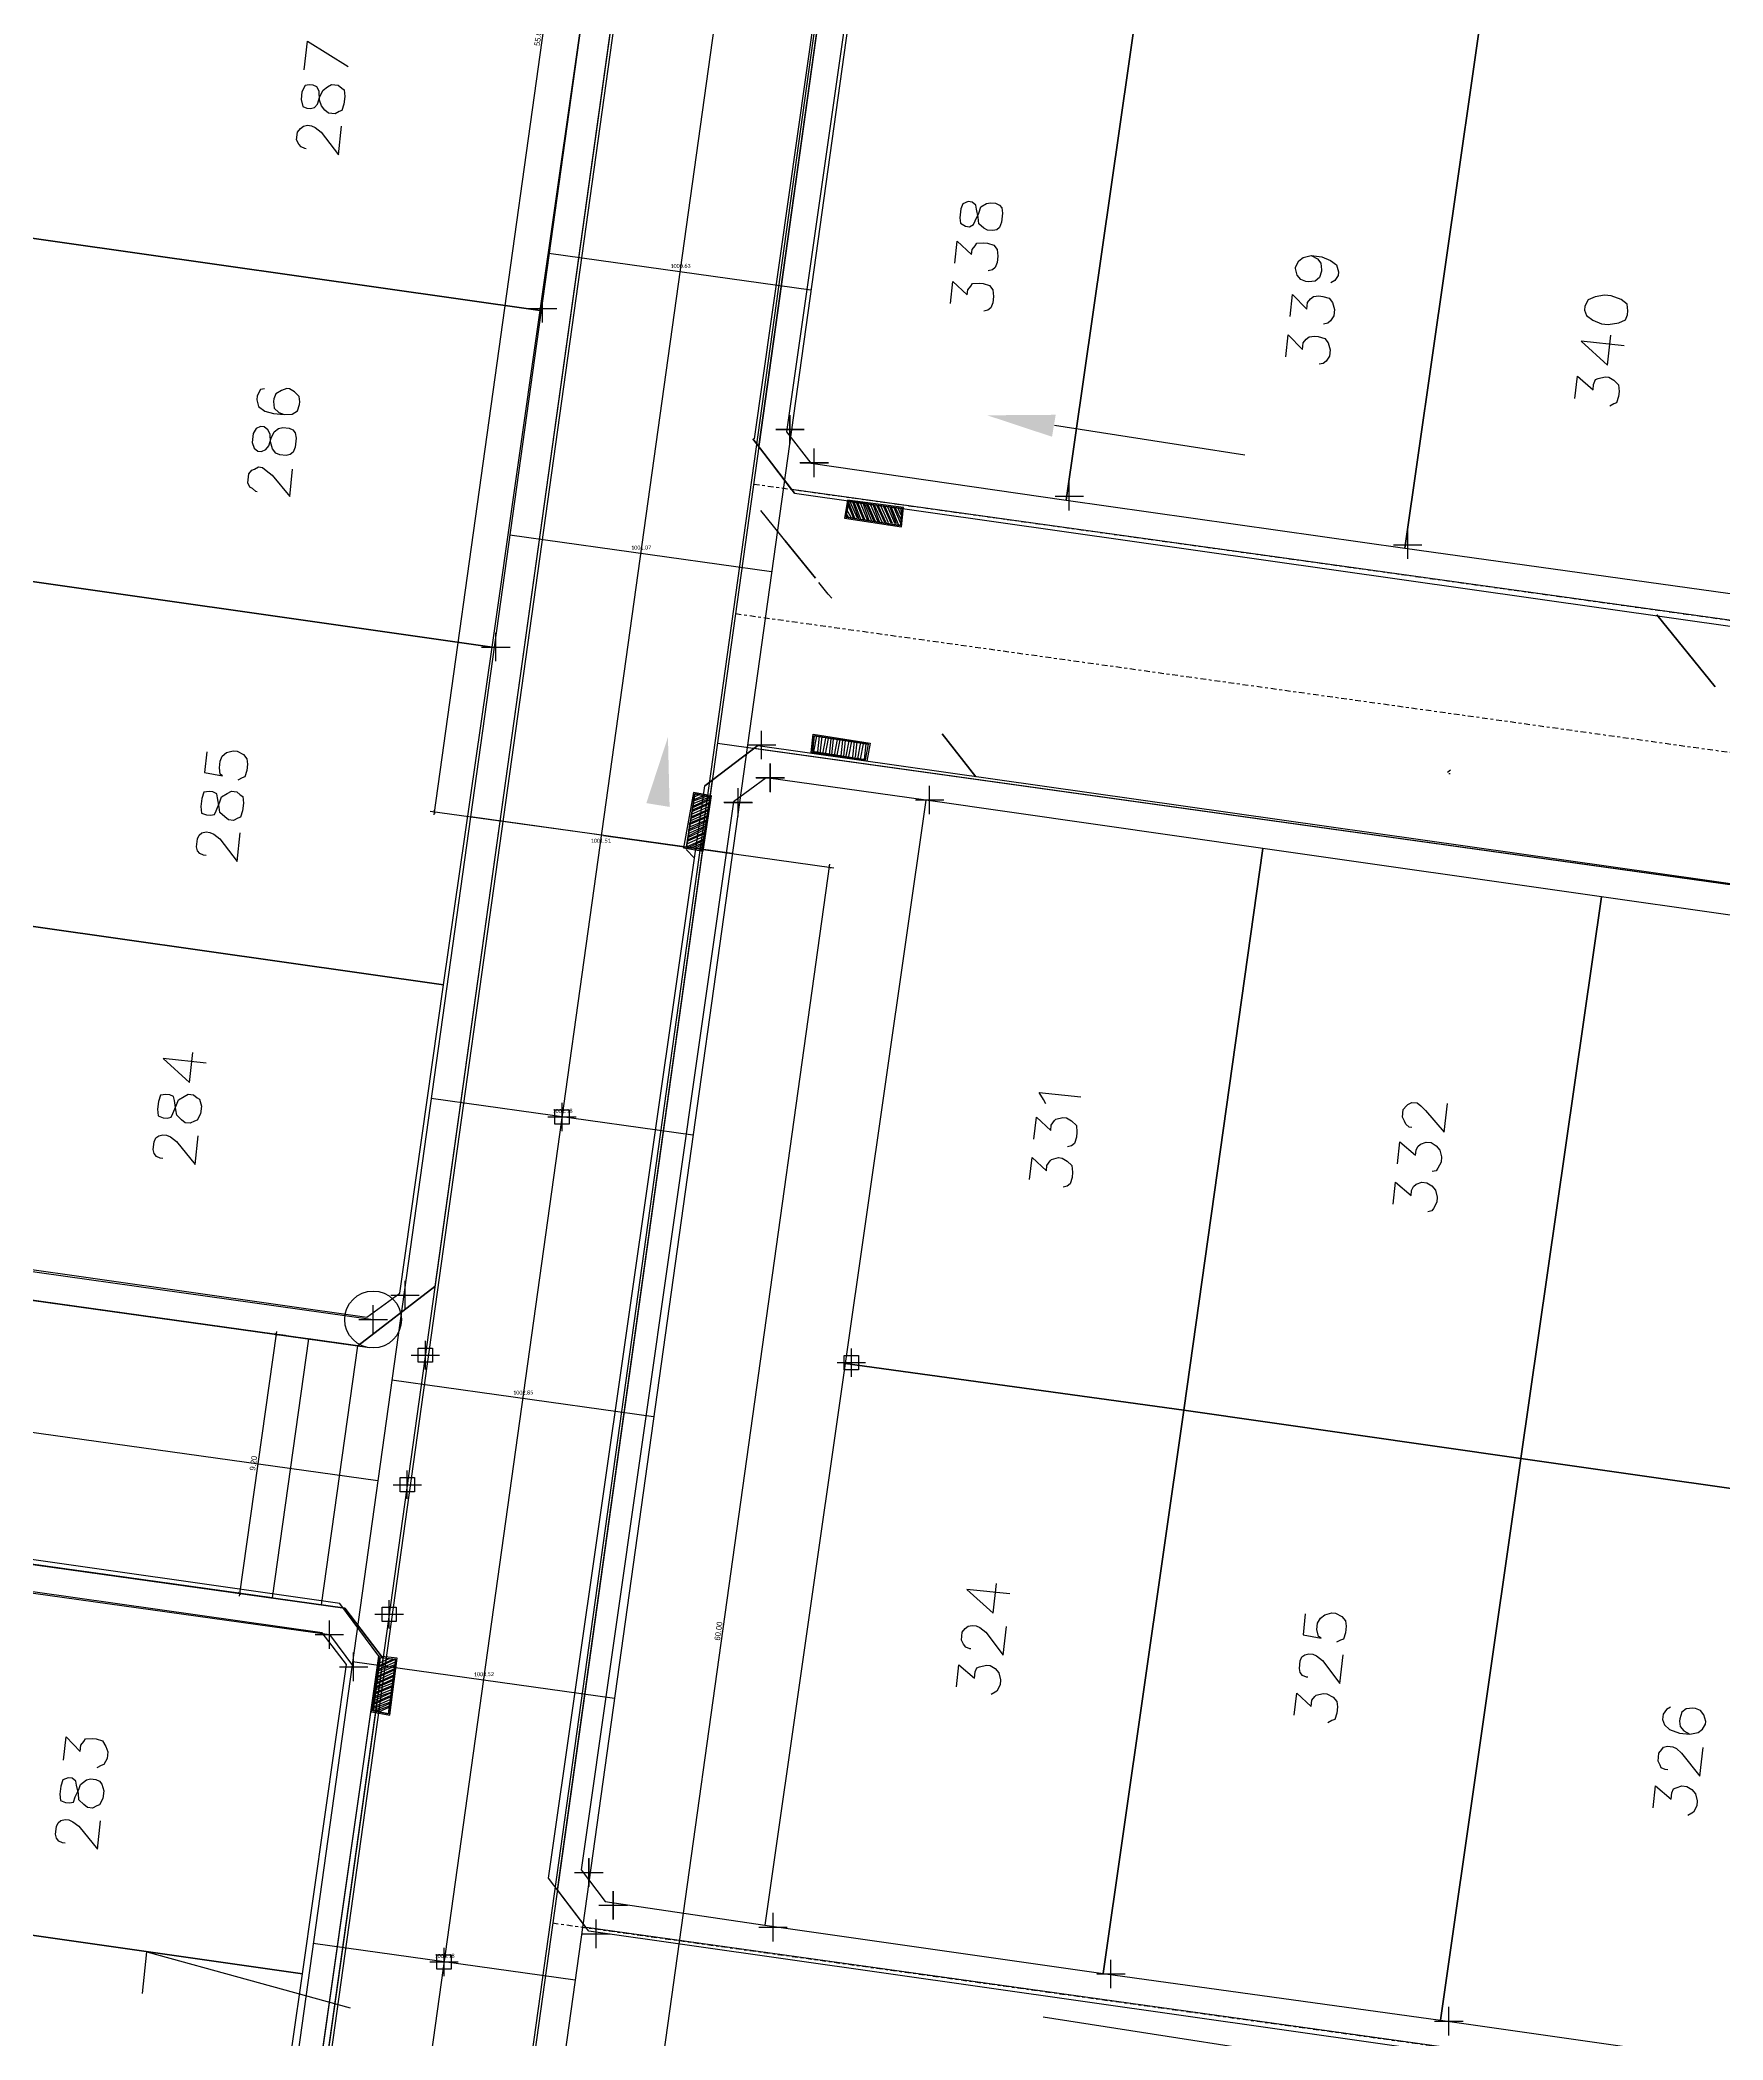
# Model space of a CAD drawing. Header units: metres. Extents: x 678 to 2349, y 417 to 1219.
# Drawn here: x 1029.4 to 1088.6, y 920.4 to 990.7 of the extents above; entities that cross this region are included whole.
import ezdxf

# ---------------------------------------------------------------- set-up
doc = ezdxf.new("R2010")
doc.units = ezdxf.units.M
doc.header["$PDMODE"] = 32
doc.header["$PDSIZE"] = 1.5
doc.linetypes.add('CENTRO1', pattern=[0.44, 0.2, -0.08, 0.08, -0.08])
for name, color, linetype in [('12-CONDICIONES EXISTENTES', 2, 'Continuous'), ('C-ANNO-MATC-TEXT', 150, 'Continuous'), ('C-ROAD-CNTR-N', 92, 'Continuous'), ('C-ROAD-PROF-TEXT', 11, 'Continuous'), ('linea 1', 1, 'Continuous'), ('LOTE 243', 1, 'Continuous'), ('V-NODE', 1, 'Continuous')]:
    doc.layers.add(name, color=color, linetype=linetype)
for name, color, linetype, true_color in [('PDF2_area escolar', 7, 'Continuous', 0x989898), ('PDF_Geometry', 7, 'Continuous', 0x797979), ('PDF_Solid Fills', 7, 'Continuous', 0x797979)]:
    doc.layers.add(name, color=color, linetype=linetype, true_color=true_color)
doc.styles.add('CITY2', font='stylu.ttf', dxfattribs={"height": 0.2})
doc.styles.get("Standard").update_dxf_attribs({"font": 'arial.ttf'})
doc.dimstyles.new('COTAS2', dxfattribs={"dimtxt": 0.02, "dimasz": 0.1, "dimexe": 0.15, "dimexo": 0.08, "dimgap": 0.05, "dimtad": 1, "dimzin": 0, "dimdsep": 46, "dimtxsty": 'CITY2', "dimblk": 'ARCHTICK', "dimcen": 1, "dimdle": 0.1, "dimclrd": 1, "dimclre": 1, "dimclrt": 2, "dimadec": 0, "dimazin": 0, "dimtfac": 1, "dimtofl": 0, "dimtmove": 0, "dimatfit": 3, "dimldrblk": 'ARCHTICK', "dimfxl": 0.18, "dimtolj": 1, "dimtzin": 0, "dimarcsym": 0})

# ---------------------------------------------------------------- blocks, each defined once
blk = doc.blocks.new('base')
at = {"layer": 'PDF_Geometry', "lineweight": 25, "extrusion": (-0.000787417, 0.063364, 0.99799), "elevation": 0.026}
for points in [[(-314.355, -197.288), (-299.601, -195.681), (-292.744, -194.188), (-282.663, -192.111), (-274.476, -190.361), (-258.037, -185.154), (-248.029, -180.61), (-240.539, -177.71), (-228.643, -174.042), (-222.733, -172.714), (-217.384, -171.04), (-209.935, -169.248), (-202.16, -164.759), (-196.196, -160.284), (-195.073, -159.817), (-178.095, -157.457), (-154.298, -156.614), (-136.667, -154.611), (-124.436, -153.164), (-118.066, -151.474), (-100.79, -146.646), (-80.955, -140.967), (-73.385, -139.328), (-61.694, -135.822), (-40.504, -131.604), (-37.727, -130.872), (-17.661, -129.441), (1.311, -127.461), (21.092, -124.929), (41.006, -122.83), (47.376, -123.458), (63.592, -123.186), (81.402, -124.312), (85.639, -96.072), (88.705, -66.393), (92.811, -40.781), (97.16, -22.386), (100.596, -1.562), (102.483, 8.32), (109.691, 37.361), (117.528, 76.62), (126.217, 115.638), (131.513, 149.592), (134.682, 173.973), (136.916, 195.591), (139.956, 229.678), (141.558, 250.676), (142.614, 271.37), (143.252, 283.21), (147.066, 312.938), (152.58, 355.631), (153.554, 396.042), (150.869, 418.02), (151.777, 438.639), (150.959, 458.028), (151.777, 438.639), (150.869, 418.02), (153.554, 396.042), (152.58, 355.631), (147.066, 312.938), (143.252, 283.21), (142.614, 271.37), (141.558, 250.676), (139.956, 229.678), (136.916, 195.591), (134.682, 173.973), (131.513, 149.592), (126.217, 115.638), (117.528, 76.62), (109.691, 37.361), (102.483, 8.32), (100.596, -1.562), (97.16, -22.386), (92.811, -40.781), (88.705, -66.393), (85.639, -96.072), (81.402, -124.312), (63.592, -123.186), (47.376, -123.458), (41.006, -122.83), (21.092, -124.929), (1.311, -127.461), (-17.661, -129.441), (-37.727, -130.872), (-40.504, -131.604), (-61.694, -135.822), (-73.385, -139.328), (-80.955, -140.967), (-100.79, -146.646), (-118.066, -151.474), (-124.436, -153.164), (-136.667, -154.611), (-154.298, -156.614), (-178.095, -157.457), (-195.073, -159.817), (-196.196, -160.284), (-202.16, -164.759), (-209.935, -169.248), (-217.384, -171.04), (-222.733, -172.714), (-228.643, -174.042), (-240.539, -177.71), (-248.029, -180.61), (-258.037, -185.154), (-274.476, -190.361), (-282.663, -192.111), (-292.744, -194.188), (-299.601, -195.681), (-314.355, -197.288), (-312.178, -178.446), (-309.146, -157.898), (-306.876, -132.899), (-305.823, -118.002), (-298.643, -78.802), (-291.055, -45.077), (-282.252, -15.116), (-275.645, 10.473), (-270.319, 33.898), (-263.825, 63.164), (-258.15, 86.408), (-284.424, 123.888)], [(-267.999, 16.971), (-268.131, 15.874), (-179.142, 2.046), (-177.207, 3.482), (-171.285, 41.86)], [(-155.625, 28.658), (-155.747, 27.653), (-157.167, 28.566)], [(-155.661, 31.445), (-155.615, 31.439), (-155.483, 31.377), (-155.403, 31.275), (-155.328, 31.127), (-155.361, 30.852), (-155.469, 30.726), (-155.571, 30.646), (-155.714, 30.617), (-155.851, 30.633), (-155.983, 30.695), (-156.195, 30.86), (-156.792, 31.674), (-156.913, 30.668)], [(-178.419, 35.763), (-178.512, 34.986), (-179.011, 35.464), (-179.033, 35.281), (-179.141, 35.155), (-179.198, 35.069), (-179.432, 35.051), (-179.569, 35.067), (-179.792, 35.141), (-179.913, 35.294), (-179.931, 35.528), (-179.903, 35.757), (-179.836, 35.934), (-179.733, 36.015), (-179.59, 36.044)], [(-190.952, 35.65), (-191.17, 35.769), (-191.29, 35.923), (-191.309, 36.157), (-191.303, 36.203), (-191.23, 36.426), (-191.076, 36.546), (-190.842, 36.565), (-190.751, 36.554), (-190.573, 36.486), (-190.453, 36.332), (-190.389, 36.093), (-190.394, 36.047), (-190.513, 35.829), (-190.667, 35.709), (-190.952, 35.65), (-191.318, 35.695), (-191.627, 35.824), (-191.839, 35.989), (-191.903, 36.229), (-191.886, 36.366), (-191.773, 36.538), (-191.625, 36.613)], [(-178.248, 37.18), (-178.341, 36.403), (-178.84, 36.881), (-178.862, 36.698), (-178.97, 36.572), (-179.027, 36.486), (-179.261, 36.468), (-179.398, 36.484), (-179.621, 36.558), (-179.742, 36.711), (-179.76, 36.945), (-179.733, 37.174), (-179.665, 37.351), (-179.562, 37.431), (-179.42, 37.461)], [(-190.185, 37.784), (-190.279, 37.007), (-190.772, 37.53), (-190.8, 37.301), (-190.908, 37.175), (-191.01, 37.095), (-191.199, 37.071), (-191.336, 37.088), (-191.559, 37.161), (-191.679, 37.315), (-191.743, 37.554), (-191.716, 37.783), (-191.602, 37.955), (-191.5, 38.035), (-191.357, 38.064)], [(-190.015, 39.201), (-190.108, 38.424), (-190.602, 38.947), (-190.629, 38.718), (-190.737, 38.592), (-190.839, 38.512), (-191.028, 38.488), (-191.165, 38.505), (-191.388, 38.578), (-191.509, 38.732), (-191.572, 38.971), (-191.545, 39.2), (-191.431, 39.372), (-191.329, 39.452), (-191.186, 39.481)], [(-201.914, 38.965), (-200.406, 38.783), (-201.323, 39.636), (-201.45, 38.585)], [(-154.088, 39.88), (-153.945, 39.91), (-153.826, 40.127), (-153.81, 40.264), (-153.874, 40.504), (-154.086, 40.668), (-154.4, 40.753), (-154.766, 40.797), (-155.046, 40.784), (-155.245, 40.669), (-155.318, 40.446), (-155.329, 40.355), (-155.305, 40.166), (-155.139, 40.007), (-154.967, 39.894), (-154.876, 39.883), (-154.682, 39.952), (-154.483, 40.067), (-154.415, 40.244), (-154.404, 40.336), (-154.422, 40.57), (-154.588, 40.729), (-154.766, 40.797)], [(-200.163, 40.794), (-200.257, 40.017), (-200.801, 40.5), (-200.824, 40.318), (-200.891, 40.14), (-200.988, 40.106), (-201.228, 40.042), (-201.365, 40.058), (-201.537, 40.172), (-201.703, 40.331), (-201.721, 40.565), (-201.699, 40.748), (-201.626, 40.971), (-201.529, 41.005), (-201.381, 41.08)], [(-181.853, 41.51), (-186.579, 42.311), (-188.534, 42.639)], [(-153.79, 43.508), (-153.744, 43.502), (-153.618, 43.394), (-153.532, 43.338), (-153.457, 43.19), (-153.496, 42.87), (-153.604, 42.743), (-153.701, 42.709), (-153.849, 42.634), (-153.986, 42.65), (-154.112, 42.758), (-154.324, 42.923), (-154.927, 43.691), (-155.043, 42.731)], [(-172.675, 43.789), (-264.945, 58.105)], [(-176.453, 44.383), (-174.584, 44.112), (-174.472, 44.655), (-176.381, 44.978)], [(-174.655, 44.677), (-174.505, 44.381)], [(-174.747, 44.688), (-174.568, 44.249)], [(-174.792, 44.693), (-174.579, 44.158)], [(-174.884, 44.704), (-174.63, 44.117)], [(-174.929, 44.71), (-174.721, 44.128)], [(-175.015, 44.767), (-174.767, 44.134)], [(-175.107, 44.778), (-174.858, 44.145)], [(-175.152, 44.783), (-174.904, 44.15)], [(-175.244, 44.794), (-174.996, 44.161)], [(-175.29, 44.8), (-175.087, 44.172)], [(-175.381, 44.811), (-175.133, 44.178)], [(-175.472, 44.822), (-175.219, 44.235)], [(-175.518, 44.827), (-175.264, 44.24)], [(-175.61, 44.838), (-175.356, 44.251)], [(-175.655, 44.844), (-175.447, 44.262)], [(-175.747, 44.855), (-175.493, 44.268)], [(-175.838, 44.866), (-175.584, 44.279)], [(-175.884, 44.871), (-175.63, 44.284)], [(-175.975, 44.882), (-175.721, 44.295)], [(-176.067, 44.893), (-175.813, 44.306)], [(-176.112, 44.899), (-175.858, 44.312)], [(-176.204, 44.91), (-175.95, 44.323)], [(-176.249, 44.915), (-176.041, 44.334)], [(-176.335, 44.972), (-176.087, 44.339)], [(-176.392, 44.886), (-176.178, 44.35)], [(-176.409, 44.749), (-176.224, 44.356)], [(-176.425, 44.612), (-176.316, 44.367)], [(-176.436, 44.521), (-176.407, 44.378)], [(-174.518, 44.66), (-174.478, 44.609)], [(-174.564, 44.666), (-174.489, 44.518)], [(-151.901, 52.647), (-151.812, 53.378), (-152.447, 53.501), (-152.361, 53.445), (-152.343, 53.211), (-152.37, 52.982), (-152.438, 52.805), (-152.592, 52.684), (-152.831, 52.62), (-152.968, 52.637), (-153.186, 52.756), (-153.307, 52.909), (-153.33, 53.098), (-153.303, 53.326), (-153.229, 53.549), (-153.132, 53.584), (-152.984, 53.659)], [(-255.13, 108.395), (-164.82, 94.361), (-163.424, 92.477), (-169.398, 54.06), (-171.282, 52.664), (-262.916, 66.857)], [(-175.064, 53.212), (-173.201, 52.895), (-173.267, 52.346), (-175.176, 52.669)], [(-173.247, 52.9), (-173.359, 52.357)], [(-173.384, 52.917), (-173.45, 52.368)], [(-173.47, 52.974), (-173.542, 52.379)], [(-173.562, 52.985), (-173.673, 52.442)], [(-173.653, 52.996), (-173.765, 52.453)], [(-173.79, 53.012), (-173.856, 52.464)], [(-173.881, 53.023), (-173.948, 52.475)], [(-173.973, 53.034), (-174.085, 52.491)], [(-174.064, 53.045), (-174.176, 52.502)], [(-174.201, 53.062), (-174.268, 52.513)], [(-174.293, 53.073), (-174.359, 52.524)], [(-174.384, 53.084), (-174.496, 52.541)], [(-174.476, 53.095), (-174.587, 52.552)], [(-174.613, 53.111), (-174.679, 52.563)], [(-174.704, 53.122), (-174.77, 52.574)], [(-174.79, 53.179), (-174.907, 52.59)], [(-174.882, 53.19), (-174.993, 52.647)], [(-175.019, 53.207), (-175.085, 52.658)], [(-195.624, 53.834), (-195.522, 53.915)], [(-177.161, 54.67), (-171.561, 53.81), (-170.394, 54.643), (-164.571, 92.198), (-165.41, 93.319), (-171.004, 94.225)], [(-195.608, 53.971), (-195.562, 53.966)], [(-169.219, 56.31), (-169.265, 56.316), (-169.582, 54.453), (-169.039, 54.341), (-168.722, 56.204), (-169.309, 55.95)], [(-169.476, 54.95), (-168.889, 55.204)], [(-169.481, 54.904), (-168.894, 55.158)], [(-169.492, 54.813), (-168.905, 55.067)], [(-169.503, 54.722), (-168.916, 54.975)], [(-169.509, 54.676), (-168.922, 54.93)], [(-169.52, 54.584), (-168.933, 54.838)], [(-169.577, 54.499), (-168.938, 54.793)], [(-169.582, 54.453), (-168.949, 54.701)], [(-169.445, 54.436), (-168.96, 54.61)], [(-169.308, 54.42), (-168.966, 54.564)], [(-169.222, 54.363), (-168.977, 54.473)], [(-169.085, 54.347), (-168.988, 54.381)], [(-169.348, 55.63), (-168.761, 55.884)], [(-169.359, 55.539), (-168.766, 55.838)], [(-169.364, 55.493), (-168.777, 55.747)], [(-169.421, 55.407), (-168.788, 55.656)], [(-169.432, 55.316), (-168.794, 55.61)], [(-169.437, 55.27), (-168.805, 55.518)], [(-169.448, 55.179), (-168.816, 55.427)], [(-169.454, 55.133), (-168.821, 55.381)], [(-169.465, 55.042), (-168.878, 55.295)], [(-151.831, 56.302), (-151.74, 56.291), (-151.608, 56.229), (-151.528, 56.126), (-151.499, 55.984), (-151.532, 55.71), (-151.594, 55.578), (-151.696, 55.498), (-151.839, 55.468), (-151.976, 55.485), (-152.108, 55.547), (-152.32, 55.712), (-152.917, 56.526), (-153.038, 55.52)], [(-169.32, 55.859), (-168.733, 56.113)], [(-169.331, 55.767), (-168.744, 56.021)], [(-169.337, 55.722), (-168.75, 55.975)], [(-169.304, 55.996), (-168.762, 56.255)], [(-169.293, 56.087), (-168.854, 56.266)], [(-169.287, 56.133), (-168.991, 56.283)], [(-169.276, 56.224), (-169.082, 56.294)], [(-151.738, 63.617), (-150.23, 63.436), (-151.147, 64.288), (-151.274, 63.237)], [(-181.246, 65.41), (-181.171, 65.262), (-181.016, 65.012), (-182.478, 65.188)], [(-194.11, 66.404), (-194.019, 66.393), (-193.893, 66.285), (-193.858, 66.188), (-193.783, 66.04), (-193.816, 65.766), (-193.924, 65.64), (-193.975, 65.599), (-194.123, 65.524), (-194.306, 65.546), (-194.432, 65.654), (-194.599, 65.814), (-195.247, 66.587), (-195.368, 65.582)], [(-180.817, 66.657), (-180.911, 65.88), (-181.41, 66.358), (-181.432, 66.175), (-181.545, 66.003), (-181.597, 65.963), (-181.836, 65.899), (-181.973, 65.915), (-182.145, 66.029), (-182.312, 66.188), (-182.33, 66.422), (-182.308, 66.605), (-182.234, 66.828), (-182.132, 66.908), (-181.989, 66.938)], [(-150.177, 66.954), (-150.086, 66.943), (-149.954, 66.88), (-149.874, 66.778), (-149.844, 66.635), (-149.877, 66.361), (-149.94, 66.229), (-150.042, 66.149), (-150.185, 66.12), (-150.322, 66.136), (-150.453, 66.199), (-150.665, 66.363), (-151.309, 67.183), (-151.43, 66.177)], [(-193.585, 67.685), (-193.678, 66.908), (-194.223, 67.391), (-194.245, 67.208), (-194.307, 67.077), (-194.41, 66.996), (-194.604, 66.927), (-194.786, 66.949), (-194.958, 67.063), (-195.079, 67.216), (-195.143, 67.456), (-195.121, 67.639), (-195.002, 67.856), (-194.945, 67.942), (-194.802, 67.971)], [(-180.647, 68.074), (-180.74, 67.297), (-181.239, 67.775), (-181.261, 67.592), (-181.375, 67.42), (-181.426, 67.38), (-181.666, 67.316), (-181.803, 67.332), (-181.974, 67.446), (-182.141, 67.605), (-182.159, 67.839), (-182.137, 68.022), (-182.064, 68.245), (-181.961, 68.325), (-181.819, 68.354)], [(-193.414, 69.102), (-193.508, 68.325), (-194.052, 68.808), (-194.074, 68.625), (-194.137, 68.494), (-194.239, 68.413), (-194.433, 68.344), (-194.616, 68.366), (-194.787, 68.479), (-194.908, 68.633), (-194.972, 68.873), (-194.95, 69.055), (-194.831, 69.273), (-194.774, 69.359), (-194.632, 69.388)], [(-146.68, 154.869), (-157.559, 84.583), (-156.209, 82.704), (-117.746, 76.726), (-115.862, 78.122), (-117.746, 76.726)], [(-179.77, 82.668), (-178.261, 82.486), (-179.179, 83.339), (-179.305, 82.288)], [(-178.379, 84.587), (-178.333, 84.582), (-178.202, 84.52), (-178.121, 84.417), (-178.046, 84.269), (-178.079, 83.995), (-178.187, 83.869), (-178.29, 83.788), (-178.432, 83.759), (-178.57, 83.776), (-178.701, 83.838), (-178.913, 84.002), (-179.511, 84.816), (-179.632, 83.811)], [(-190.149, 83.501), (-190.061, 84.233), (-190.695, 84.355), (-190.609, 84.299), (-190.546, 84.059), (-190.573, 83.831), (-190.686, 83.659), (-190.84, 83.538), (-191.08, 83.474), (-191.217, 83.491), (-191.434, 83.61), (-191.555, 83.763), (-191.579, 83.952), (-191.551, 84.18), (-191.478, 84.403), (-191.381, 84.438), (-191.233, 84.513)], [(-146.524, 155.778), (-157.559, 84.583), (-157.277, 86.543), (-157.911, 86.666), (-158.199, 84.66), (-157.559, 84.583)], [(-157.599, 84.634), (-157.328, 86.503), (-157.871, 86.614), (-158.148, 84.7), (-157.561, 84.954)], [(-157.517, 85.32), (-158.104, 85.066)], [(-157.522, 85.274), (-158.109, 85.02)], [(-157.533, 85.183), (-158.12, 84.929)], [(-157.544, 85.091), (-158.126, 84.883)], [(-157.55, 85.045), (-158.137, 84.792)], [(-157.566, 84.908), (-158.056, 84.689)], [(-157.577, 84.817), (-157.919, 84.673)], [(-177.848, 85.914), (-177.942, 85.137), (-178.486, 85.62), (-178.514, 85.392), (-178.576, 85.26), (-178.673, 85.225), (-178.913, 85.162), (-179.05, 85.178), (-179.222, 85.292), (-179.342, 85.445), (-179.406, 85.685), (-179.384, 85.868), (-179.265, 86.085), (-179.214, 86.125), (-179.066, 86.2)], [(-190.205, 85.734), (-190.159, 85.728), (-190.027, 85.666), (-189.947, 85.564), (-189.918, 85.421), (-189.951, 85.147), (-190.013, 85.015), (-190.115, 84.935), (-190.258, 84.906), (-190.395, 84.922), (-190.527, 84.984), (-190.739, 85.149), (-191.336, 85.963), (-191.457, 84.957)], [(-157.388, 86), (-158.021, 85.751)], [(-157.399, 85.908), (-158.032, 85.66)], [(-157.405, 85.863), (-158.038, 85.614)], [(-157.416, 85.771), (-158.049, 85.523)], [(-157.473, 85.685), (-158.06, 85.432)], [(-157.478, 85.64), (-158.065, 85.386)], [(-157.489, 85.548), (-158.076, 85.294)], [(-157.495, 85.503), (-158.082, 85.249)], [(-157.506, 85.411), (-158.093, 85.157)], [(-157.328, 86.503), (-157.915, 86.249)], [(-157.339, 86.411), (-157.92, 86.203)], [(-157.344, 86.365), (-157.931, 86.112)], [(-157.355, 86.274), (-157.942, 86.02)], [(-157.361, 86.228), (-157.948, 85.974)], [(-157.372, 86.137), (-157.959, 85.883)], [(-157.383, 86.046), (-158.01, 85.843)], [(-157.419, 86.514), (-157.904, 86.34)], [(-157.556, 86.53), (-157.898, 86.386)], [(-189.719, 87.066), (-189.813, 86.289), (-190.312, 86.767), (-190.34, 86.538), (-190.447, 86.412), (-190.499, 86.372), (-190.738, 86.308), (-190.875, 86.325), (-191.093, 86.444), (-191.214, 86.597), (-191.237, 86.786), (-191.21, 87.014), (-191.136, 87.237), (-191.039, 87.272), (-190.891, 87.347)], [(-202.95, 86.945), (-202.802, 87.02), (-202.688, 87.191), (-202.666, 87.374), (-202.736, 87.568), (-202.902, 87.727), (-203.257, 87.863), (-203.622, 87.907), (-203.908, 87.848), (-204.061, 87.728), (-204.175, 87.556), (-204.186, 87.465), (-204.122, 87.225), (-204.001, 87.071), (-203.824, 87.004), (-203.732, 86.993), (-203.498, 87.011), (-203.345, 87.131), (-203.271, 87.354), (-203.26, 87.446), (-203.284, 87.634), (-203.405, 87.788), (-203.622, 87.907)], [(-146.422, 88.11), (-146.522, 87.287), (-147.015, 87.811), (-147.042, 87.582), (-147.15, 87.456), (-147.207, 87.37), (-147.441, 87.352), (-147.578, 87.368), (-147.801, 87.442), (-147.916, 87.641), (-147.986, 87.835), (-147.958, 88.063), (-147.839, 88.281), (-147.742, 88.316), (-147.594, 88.39)], [(-202.823, 89.155), (-202.731, 89.144), (-202.6, 89.082), (-202.565, 88.985), (-202.49, 88.837), (-202.523, 88.563), (-202.631, 88.437), (-202.688, 88.351), (-202.83, 88.321), (-203.013, 88.343), (-203.145, 88.406), (-203.311, 88.565), (-203.954, 89.384), (-204.075, 88.379)], [(-202.292, 90.482), (-202.385, 89.705), (-202.93, 90.188), (-202.958, 89.96), (-203.02, 89.828), (-203.117, 89.793), (-203.311, 89.724), (-203.493, 89.746), (-203.665, 89.86), (-203.786, 90.013), (-203.85, 90.253), (-203.828, 90.436), (-203.709, 90.653), (-203.658, 90.693), (-203.509, 90.768)], [(-146.441, 91.034), (-146.35, 91.023), (-146.218, 90.96), (-146.138, 90.858), (-146.109, 90.715), (-146.142, 90.441), (-146.204, 90.31), (-146.306, 90.229), (-146.449, 90.2), (-146.586, 90.217), (-146.718, 90.279), (-146.93, 90.443), (-147.573, 91.263), (-147.694, 90.257)], [(-149.092, 96.361), (-149.268, 94.898), (-156.392, 96.962)], [(-180.755, 97.579), (-185.481, 98.38), (-187.436, 98.709)]]:
    blk.add_lwpolyline(points, dxfattribs=at)
for points in [[(-163.818, 37.25), (-165.667, 25.37), (-145.867, 22.289), (-144.064, 34.175)], [(-185.306, 24.398), (-175.34, 22.826), (-172.426, 41.626), (-173.265, 42.747), (-182.231, 44.152)], [(-182.231, 44.152), (-194.111, 46.001), (-197.192, 26.201), (-185.306, 24.398)], [(-194.111, 46.001), (-205.95, 47.798), (-209.026, 28.044), (-197.192, 26.201)], [(-155.499, 29.71), (-155.563, 29.949), (-155.694, 30.011), (-155.831, 30.028), (-155.974, 29.999), (-156.082, 29.873), (-156.161, 29.604), (-156.28, 29.386), (-156.433, 29.266), (-156.581, 29.191), (-156.81, 29.218), (-156.936, 29.326), (-157.022, 29.383), (-157.04, 29.617), (-157.007, 29.891), (-156.934, 30.114), (-156.837, 30.149), (-156.689, 30.224), (-156.46, 30.197), (-156.334, 30.089), (-156.214, 29.935), (-156.144, 29.741), (-156.137, 29.416), (-156.062, 29.267), (-155.93, 29.205), (-155.793, 29.189), (-155.651, 29.218), (-155.532, 29.435)], [(-178.611, 34.164), (-178.635, 34.352), (-178.807, 34.465), (-178.944, 34.482), (-179.092, 34.407), (-179.154, 34.275), (-179.279, 34.012), (-179.352, 33.789), (-179.551, 33.674), (-179.694, 33.645), (-179.877, 33.667), (-180.008, 33.729), (-180.089, 33.832), (-180.113, 34.02), (-180.074, 34.34), (-180.006, 34.517), (-179.904, 34.598), (-179.761, 34.627), (-179.578, 34.605), (-179.447, 34.543), (-179.28, 34.383), (-179.262, 34.149), (-179.204, 33.864), (-179.175, 33.721), (-179.049, 33.614), (-178.911, 33.597), (-178.718, 33.666), (-178.65, 33.844)], [(-161.975, 49.085), (-163.818, 37.25), (-144.064, 34.175), (-142.221, 46.009)], [(-200.538, 37.686), (-200.607, 37.88), (-200.819, 38.045), (-201.128, 38.175), (-201.357, 38.202), (-201.733, 38.155), (-201.978, 38.045), (-202.046, 37.868), (-202.063, 37.731), (-202.044, 37.497), (-201.832, 37.332), (-201.478, 37.197), (-201.249, 37.169), (-200.918, 37.222), (-200.673, 37.332), (-200.554, 37.549)], [(-153.628, 41.773), (-153.697, 41.966), (-153.824, 42.074), (-153.961, 42.091), (-154.109, 42.016), (-154.217, 41.89), (-154.296, 41.621), (-154.414, 41.404), (-154.568, 41.283), (-154.711, 41.254), (-154.939, 41.281), (-155.071, 41.344), (-155.151, 41.446), (-155.175, 41.634), (-155.136, 41.954), (-155.069, 42.132), (-154.966, 42.212), (-154.824, 42.241), (-154.595, 42.214), (-154.463, 42.152), (-154.343, 41.998), (-154.279, 41.758), (-154.266, 41.479), (-154.191, 41.33), (-154.065, 41.222), (-153.928, 41.206), (-153.78, 41.281), (-153.667, 41.453)], [(-171.239, 41.854), (-172.675, 43.789)], [(-176.504, 44.343), (-174.544, 44.061), (-174.421, 44.695), (-176.421, 45.029)], [(-174.472, 44.655), (-174.584, 44.112), (-176.453, 44.383), (-176.381, 44.978)], [(-160.126, 60.965), (-161.975, 49.085), (-142.221, 46.009), (-140.372, 57.889)], [(-175.105, 53.263), (-173.15, 52.935), (-173.227, 52.295), (-175.227, 52.629)], [(-173.267, 52.346), (-173.201, 52.895), (-175.064, 53.212), (-175.176, 52.669)], [(-151.669, 54.567), (-151.687, 54.801), (-151.865, 54.869), (-152.002, 54.885), (-152.145, 54.856), (-152.207, 54.724), (-152.337, 54.415), (-152.404, 54.238), (-152.604, 54.123), (-152.752, 54.048), (-152.935, 54.07), (-153.061, 54.178), (-153.147, 54.235), (-153.165, 54.469), (-153.132, 54.743), (-153.059, 54.966), (-152.962, 55.001), (-152.814, 55.076), (-152.631, 55.054), (-152.505, 54.946), (-152.338, 54.787), (-152.315, 54.598), (-152.262, 54.267), (-152.233, 54.125), (-152.101, 54.062), (-151.964, 54.046), (-151.776, 54.07), (-151.702, 54.293)], [(-169.305, 56.367), (-169.633, 54.413), (-168.999, 54.29), (-168.625, 56.239)], [(-169.039, 54.341), (-169.582, 54.453), (-169.265, 56.316), (-168.722, 56.204)], [(-174.08, 74.47), (-185.965, 76.273), (-188.995, 56.513), (-177.161, 54.67)], [(-185.965, 76.273), (-197.8, 78.117), (-200.875, 58.362), (-188.995, 56.513)], [(-158.45, 71.799), (-160.126, 60.965), (-140.372, 57.889), (-138.529, 69.724), (-157.283, 72.632)], [(-197.8, 78.117), (-209.68, 79.965), (-212.71, 60.205), (-200.875, 58.362)], [(-150.015, 65.218), (-150.033, 65.452), (-150.211, 65.52), (-150.348, 65.537), (-150.49, 65.507), (-150.553, 65.376), (-150.682, 65.067), (-150.75, 64.89), (-150.95, 64.775), (-151.098, 64.7), (-151.281, 64.722), (-151.407, 64.83), (-151.493, 64.886), (-151.556, 65.126), (-151.523, 65.4), (-151.404, 65.618), (-151.308, 65.652), (-151.159, 65.727), (-150.977, 65.705), (-150.85, 65.597), (-150.684, 65.438), (-150.66, 65.25), (-150.608, 64.919), (-150.578, 64.776), (-150.447, 64.714), (-150.31, 64.697), (-150.121, 64.721), (-150.048, 64.944)], [(-171.004, 94.225), (-182.884, 96.074), (-185.965, 76.273), (-174.08, 74.47)], [(-182.884, 96.074), (-194.724, 97.871), (-197.8, 78.117), (-185.965, 76.273)], [(-194.724, 97.871), (-206.604, 99.72), (-209.68, 79.965), (-197.8, 78.117)], [(-154.731, 95.742), (-156.412, 84.862), (-155.574, 83.741), (-136.819, 80.832), (-134.976, 92.667)], [(-157.871, 86.614), (-157.328, 86.503), (-157.599, 84.634), (-158.148, 84.7)], [(-146.279, 89.299), (-146.297, 89.533), (-146.475, 89.6), (-146.612, 89.617), (-146.754, 89.588), (-146.822, 89.41), (-146.947, 89.147), (-147.014, 88.97), (-147.219, 88.809), (-147.362, 88.78), (-147.545, 88.802), (-147.676, 88.864), (-147.757, 88.966), (-147.821, 89.206), (-147.788, 89.48), (-147.669, 89.698), (-147.572, 89.732), (-147.424, 89.807), (-147.241, 89.785), (-147.115, 89.677), (-146.948, 89.518), (-146.93, 89.284), (-146.872, 88.999), (-146.843, 88.856), (-146.716, 88.748), (-146.579, 88.732), (-146.386, 88.801), (-146.312, 89.024)], [(-152.888, 107.577), (-154.731, 95.742), (-134.976, 92.667), (-133.128, 104.547)]]:
    blk.add_lwpolyline(points, close=True, dxfattribs=at)
at = {"layer": 'PDF_Geometry', "color": 252, "lineweight": 25, "true_color": 0x989898, "extrusion": (-0.000787417, 0.063364, 0.99799), "elevation": 0.026}
for points in [[(-173.38, 46.795), (-171.49, 44.388)], [(-175.401, 44.257), (-175.361, 44.206)], [(-173.943, 47.512), (-173.822, 47.359), (-173.5, 46.949)], [(-204.96, 51.018), (-202.95, 48.457)], [(-174.333, 53.124), (-174.293, 53.073)]]:
    blk.add_lwpolyline(points, dxfattribs=at)
at = {"layer": 'PDF_Geometry', "color": 109, "lineweight": 50, "true_color": 0x136633, "extrusion": (-0.000787417, 0.063364, 0.99799), "elevation": 0.026}
for points in [[(-175.964, 44.974), (-175.97, 44.928)], [(-173.38, 46.795), (-172.335, 45.464)], [(-204.96, 51.018), (-202.95, 48.457)], [(-178.927, 53.863), (-177.767, 52.332)]]:
    blk.add_lwpolyline(points, dxfattribs=at)
at = {"layer": 'PDF_Geometry', "color": 6, "lineweight": 40, "extrusion": (-0.000787417, 0.063364, 0.99799), "elevation": 0.026}
blk.add_lwpolyline([(-168.998, 56.608), (-168.711, 56.295)], dxfattribs=at)
blk = doc.blocks.new('*U4421')
at = {"color": 0, "linetype": 'ByBlock', "lineweight": -2, "transparency": 16777216}
for p, q in [((-1, 0), (1, 0)), ((0, -1), (0, 1))]:
    blk.add_line(p, q, dxfattribs=at)
blk = doc.blocks.new('*U4451', base_point=(1077.505, 972.973, 1002.102))
at = {"layer": 'V-NODE', "color": 5, "lineweight": -2, "xscale": 0.5, "yscale": 0.5, "zscale": 0.5}
blk.add_blockref('*U4421', (1077.505, 972.973, 1002.102), dxfattribs=at)
blk = doc.blocks.new('*U4454', base_point=(1065.604, 974.676, 1001.833))
at = {"layer": 'V-NODE', "color": 5, "lineweight": -2, "xscale": 0.5, "yscale": 0.5, "zscale": 0.5}
blk.add_blockref('*U4421', (1065.604, 974.676, 1001.833), dxfattribs=at)
blk = doc.blocks.new('*U4457', base_point=(1056.636, 975.854, 1001.664))
at = {"layer": 'V-NODE', "color": 5, "lineweight": -2, "xscale": 0.5, "yscale": 0.5, "zscale": 0.5}
blk.add_blockref('*U4421', (1056.636, 975.854, 1001.664), dxfattribs=at)
blk = doc.blocks.new('*U4460', base_point=(1055.787, 977.028, 1001.519))
at = {"layer": 'V-NODE', "color": 5, "lineweight": -2, "xscale": 0.5, "yscale": 0.5, "zscale": 0.5}
blk.add_blockref('*U4421', (1055.787, 977.028, 1001.519), dxfattribs=at)
blk = doc.blocks.new('*U4463', base_point=(1054.781, 965.934, 1002.084))
at = {"layer": 'V-NODE', "color": 5, "lineweight": -2, "xscale": 0.5, "yscale": 0.5, "zscale": 0.5}
blk.add_blockref('*U4421', (1054.781, 965.934, 1002.084), dxfattribs=at)
blk = doc.blocks.new('*U4466', base_point=(1055.093, 964.777, 1002.222))
at = {"layer": 'V-NODE', "color": 5, "lineweight": -2, "xscale": 0.5, "yscale": 0.5, "zscale": 0.5}
blk.add_blockref('*U4421', (1055.093, 964.777, 1002.222), dxfattribs=at)
blk = doc.blocks.new('*U4469', base_point=(1053.967, 963.912, 1002.192))
at = {"layer": 'V-NODE', "color": 5, "lineweight": -2, "xscale": 0.5, "yscale": 0.5, "zscale": 0.5}
blk.add_blockref('*U4421', (1053.967, 963.912, 1002.192), dxfattribs=at)
blk = doc.blocks.new('*U4472', base_point=(1060.694, 963.997, 1002.389))
at = {"layer": 'V-NODE', "color": 5, "lineweight": -2, "xscale": 0.5, "yscale": 0.5, "zscale": 0.5}
blk.add_blockref('*U4421', (1060.694, 963.997, 1002.389), dxfattribs=at)
blk = doc.blocks.new('*U4511', base_point=(1078.95, 921.056, 1004.883))
at = {"layer": 'V-NODE', "color": 5, "lineweight": -2, "xscale": 0.5, "yscale": 0.5, "zscale": 0.5}
blk.add_blockref('*U4421', (1078.95, 921.056, 1004.883), dxfattribs=at)
blk = doc.blocks.new('*U4514', base_point=(1067.068, 922.719, 1004.85))
at = {"layer": 'V-NODE', "color": 5, "lineweight": -2, "xscale": 0.5, "yscale": 0.5, "zscale": 0.5}
blk.add_blockref('*U4421', (1067.068, 922.719, 1004.85), dxfattribs=at)
blk = doc.blocks.new('*U4517', base_point=(1055.19, 924.361, 1004.708))
at = {"layer": 'V-NODE', "color": 5, "lineweight": -2, "xscale": 0.5, "yscale": 0.5, "zscale": 0.5}
blk.add_blockref('*U4421', (1055.19, 924.361, 1004.708), dxfattribs=at)
blk = doc.blocks.new('*U4520', base_point=(1048.966, 924.129, 1004.717))
at = {"layer": 'V-NODE', "color": 5, "lineweight": -2, "xscale": 0.5, "yscale": 0.5, "zscale": 0.5}
blk.add_blockref('*U4421', (1048.966, 924.129, 1004.717), dxfattribs=at)
blk = doc.blocks.new('*U4523', base_point=(1049.564, 925.133, 1004.658))
at = {"layer": 'V-NODE', "color": 5, "lineweight": -2, "xscale": 0.5, "yscale": 0.5, "zscale": 0.5}
blk.add_blockref('*U4421', (1049.564, 925.133, 1004.658), dxfattribs=at)
blk = doc.blocks.new('*U4526', base_point=(1048.716, 926.288, 1004.525))
at = {"layer": 'V-NODE', "color": 5, "lineweight": -2, "xscale": 0.5, "yscale": 0.5, "zscale": 0.5}
blk.add_blockref('*U4421', (1048.716, 926.288, 1004.525), dxfattribs=at)
blk = doc.blocks.new('*U4658', base_point=(1040.438, 933.516, 1004.027))
at = {"layer": 'V-NODE', "color": 5, "lineweight": -2, "xscale": 0.5, "yscale": 0.5, "zscale": 0.5}
blk.add_blockref('*U4421', (1040.438, 933.516, 1004.027), dxfattribs=at)
blk = doc.blocks.new('*U4661', base_point=(1039.586, 934.648, 1004.022))
at = {"layer": 'V-NODE', "color": 5, "lineweight": -2, "xscale": 0.5, "yscale": 0.5, "zscale": 0.5}
blk.add_blockref('*U4421', (1039.586, 934.648, 1004.022), dxfattribs=at)
blk = doc.blocks.new('*U4664', base_point=(1041.125, 945.73, 1003.355))
at = {"layer": 'V-NODE', "color": 5, "lineweight": -2, "xscale": 0.5, "yscale": 0.5, "zscale": 0.5}
blk.add_blockref('*U4421', (1041.125, 945.73, 1003.355), dxfattribs=at)
blk = doc.blocks.new('*U4667', base_point=(1042.246, 946.59, 1003.274))
at = {"layer": 'V-NODE', "color": 5, "lineweight": -2, "xscale": 0.5, "yscale": 0.5, "zscale": 0.5}
blk.add_blockref('*U4421', (1042.246, 946.59, 1003.274), dxfattribs=at)
blk = doc.blocks.new('*U4670', base_point=(1045.44, 969.374, 1001.828))
at = {"layer": 'V-NODE', "color": 5, "lineweight": -2, "xscale": 0.5, "yscale": 0.5, "zscale": 0.5}
blk.add_blockref('*U4421', (1045.44, 969.374, 1001.828), dxfattribs=at)
blk = doc.blocks.new('*U4673', base_point=(1047.086, 981.283, 1001.223))
at = {"layer": 'V-NODE', "color": 5, "lineweight": -2, "xscale": 0.5, "yscale": 0.5, "zscale": 0.5}
blk.add_blockref('*U4421', (1047.086, 981.283, 1001.223), dxfattribs=at)
blk = doc.blocks.new('*U4742', base_point=(1055.781, 977.033, 1001.522))
at = {"layer": 'V-NODE', "color": 5, "lineweight": -2, "xscale": 0.5, "yscale": 0.5, "zscale": 0.5}
blk.add_blockref('*U4421', (1055.781, 977.033, 1001.522), dxfattribs=at)
blk = doc.blocks.new('*U4745', base_point=(1056.635, 975.86, 1001.666))
at = {"layer": 'V-NODE', "color": 5, "lineweight": -2, "xscale": 0.5, "yscale": 0.5, "zscale": 0.5}
blk.add_blockref('*U4421', (1056.635, 975.86, 1001.666), dxfattribs=at)
blk = doc.blocks.new('*U4748', base_point=(1054.776, 965.934, 1002.087))
at = {"layer": 'V-NODE', "color": 5, "lineweight": -2, "xscale": 0.5, "yscale": 0.5, "zscale": 0.5}
blk.add_blockref('*U4421', (1054.776, 965.934, 1002.087), dxfattribs=at)
blk = doc.blocks.new('*U4751', base_point=(1055.085, 964.785, 1002.223))
at = {"layer": 'V-NODE', "color": 5, "lineweight": -2, "xscale": 0.5, "yscale": 0.5, "zscale": 0.5}
blk.add_blockref('*U4421', (1055.085, 964.785, 1002.223), dxfattribs=at)
blk = doc.blocks.new('*U4754', base_point=(1053.957, 963.918, 1002.196))
at = {"layer": 'V-NODE', "color": 5, "lineweight": -2, "xscale": 0.5, "yscale": 0.5, "zscale": 0.5}
blk.add_blockref('*U4421', (1053.957, 963.918, 1002.196), dxfattribs=at)
blk = doc.blocks.new('*U4757', base_point=(1048.711, 926.282, 1004.522))
at = {"layer": 'V-NODE', "color": 5, "lineweight": -2, "xscale": 0.5, "yscale": 0.5, "zscale": 0.5}
blk.add_blockref('*U4421', (1048.711, 926.282, 1004.522), dxfattribs=at)
blk = doc.blocks.new('*U4760', base_point=(1049.573, 925.132, 1004.658))
at = {"layer": 'V-NODE', "color": 5, "lineweight": -2, "xscale": 0.5, "yscale": 0.5, "zscale": 0.5}
blk.add_blockref('*U4421', (1049.573, 925.132, 1004.658), dxfattribs=at)
blk = doc.blocks.new('_ArchTick')
at = {"color": 0, "linetype": 'ByBlock', "const_width": 0.15}
blk.add_lwpolyline([(-0.5, -0.5), (0.5, 0.5)], dxfattribs=at)
blk = doc.blocks.new('*D4825')
at = {"layer": '12-CONDICIONES EXISTENTES', "color": 1, "linetype": 'Continuous', "lineweight": -2, "transparency": 16777216}
for p, q in [((1049.231, 962.744), (1057.324, 961.614)), ((1040.935, 903.32), (1049.029, 902.19))]:
    blk.add_line(p, q, dxfattribs=at)
at = {"layer": '12-CONDICIONES EXISTENTES', "color": 1, "lineweight": -2, "transparency": 16777216}
blk.add_line((1048.866, 902.112), (1057.189, 961.734), dxfattribs=at)
at = {"layer": 'Defpoints', "color": 0, "transparency": 16777216}
for p in [(1049.151, 962.755, 996.877), (1057.176, 961.635), (1040.856, 903.331, 0.003)]:
    blk.add_point(p, dxfattribs=at)
at = {"layer": '12-CONDICIONES EXISTENTES', "color": 1, "lineweight": -2, "transparency": 16777216, "xscale": 0.1, "yscale": 0.1, "zscale": 0.1}
for p, rotation in [((1057.176, 961.635), 82.05294046129832), ((1048.88, 902.211), 262.0529404612984)]:
    blk.add_blockref('_ArchTick', p, dxfattribs=dict(at, rotation=rotation))
at = {"layer": '12-CONDICIONES EXISTENTES', "color": 2, "transparency": 16777216, "insert": (1053.27, 934.772), "char_height": 0.2, "attachment_point": 5, "rotation": 82.05294, "style": 'CITY2'}
blk.add_mtext('\\A1;60.00', dxfattribs=at)
blk = doc.blocks.new('*D4826')
at = {"layer": '12-CONDICIONES EXISTENTES', "color": 1, "lineweight": -2, "transparency": 16777216}
blk.add_line((1043.271, 963.475), (1050.905, 1018.164), dxfattribs=at)
at = {"layer": '12-CONDICIONES EXISTENTES', "color": 1, "linetype": 'Continuous', "lineweight": -2, "transparency": 16777216}
for p, q in [((1056.679, 1017.257), (1050.743, 1018.086)), ((1049.072, 962.766), (1043.136, 963.595))]:
    blk.add_line(p, q, dxfattribs=at)
at = {"layer": 'Defpoints', "color": 0, "transparency": 16777216}
for p in [(1050.892, 1018.065), (1056.758, 1017.246, 996.877), (1049.151, 962.755, 996.877)]:
    blk.add_point(p, dxfattribs=at)
at = {"layer": '12-CONDICIONES EXISTENTES', "color": 1, "lineweight": -2, "transparency": 16777216, "xscale": 0.1, "yscale": 0.1, "zscale": 0.1}
for p, rotation in [((1050.892, 1018.065), 82.0528907825986), ((1043.285, 963.574), 262.0528907825986)]:
    blk.add_blockref('_ArchTick', p, dxfattribs=dict(at, rotation=rotation))
at = {"layer": '12-CONDICIONES EXISTENTES', "color": 2, "transparency": 16777216, "insert": (1046.935, 990.841), "char_height": 0.2, "attachment_point": 5, "rotation": 82.05289, "style": 'CITY2'}
blk.add_mtext('\\A1;55.02', dxfattribs=at)
blk = doc.blocks.new('*D4832')
at = {"layer": '12-CONDICIONES EXISTENTES', "color": 1, "lineweight": -2, "transparency": 16777216}
blk.add_line((1037.724, 945.307), (1036.414, 935.999), dxfattribs=at)
at = {"layer": '12-CONDICIONES EXISTENTES', "color": 1, "linetype": 'Continuous', "lineweight": -2, "transparency": 16777216}
for p, q in [((1038.046, 945.161), (1037.562, 945.229)), ((1036.764, 936.051), (1036.279, 936.119))]:
    blk.add_line(p, q, dxfattribs=at)
at = {"layer": 'Defpoints', "color": 0, "transparency": 16777216}
for p in [(1038.126, 945.15, 1003.431), (1036.428, 936.098), (1036.843, 936.039, 1003.431)]:
    blk.add_point(p, dxfattribs=at)
at = {"layer": '12-CONDICIONES EXISTENTES', "color": 1, "lineweight": -2, "transparency": 16777216, "xscale": 0.1, "yscale": 0.1, "zscale": 0.1}
for p, rotation in [((1037.71, 945.208), 81.98704897106425), ((1036.428, 936.098), 261.9870489710643)]:
    blk.add_blockref('_ArchTick', p, dxfattribs=dict(at, rotation=rotation))
at = {"layer": '12-CONDICIONES EXISTENTES', "color": 2, "transparency": 16777216, "insert": (1036.917, 940.674), "char_height": 0.2, "attachment_point": 5, "rotation": 81.98705, "style": 'CITY2'}
blk.add_mtext('\\A1;9.20', dxfattribs=at)
blk = doc.blocks.new('*U4907')
at = {"color": 0, "linetype": 'ByBlock', "lineweight": -2, "transparency": 16777216}
for p, q in [((-1, 0), (1, 0)), ((0, -1), (0, 1))]:
    blk.add_line(p, q, dxfattribs=at)
blk.add_lwpolyline([(-0.5, -0.5), (-0.5, 0.5), (0.5, 0.5), (0.5, -0.5)], close=True, dxfattribs=at)

msp = doc.modelspace()

# ---------------------------------------------------------------- linework, layer by layer
for p, q in [((1055.94111, 974.78542, 1001.83835), (1054.5202, 976.64732, 1001.71901)), ((1054.65749, 965.91221, 1002.40071), (1052.79103, 964.49571, 1002.48918)), ((1053.23812, 965.99173, 3014.87453), (1146.49138, 952.98799, 3014.87453)), ((1040.58838, 944.80534, 1003.431), (1043.30125, 946.88658, 1003.23498)), ((1048.71391, 924.2216, 1005.04304), (1047.29464, 926.08424, 1004.92366))]:
    msp.add_line(p, q)
for points, elevation in [([(1043.30125, 946.88658), (1040.58838, 944.80534), (1002.98201, 950.06291), (1001.59788, 951.91204), (1011.30968, 1022.04752), (1013.1627, 1023.44105)], 1003.23498), ([(1148.45824, 962.00273), (1055.83999, 974.91793), (1054.69386, 976.41976), (1060.1024, 1015.16323), (1062.04769, 1016.64186), (1157.26353, 1003.39873)], 1002.11953), ([(1139.25811, 911.70418), (1048.62136, 924.34307), (1047.60942, 925.67113), (1053.05751, 964.69795), (1054.52569, 965.81219), (1146.49138, 952.98799)], 0.003), ([(1039.31456, 935.69395), (1040.58838, 944.80534), (1004.56257, 949.84194), (1002.98201, 950.06291), (1001.59788, 951.91204), (1001.83978, 953.65989), (994.70784, 954.64748), (994.46594, 952.89962), (992.67208, 951.54943), (991.89619, 951.65785), (990.60673, 942.50389), (991.3932, 942.39316), (992.76771, 940.60718), (992.51645, 938.80163)], 1003.431), ([(1001.83978, 953.65989), (1001.59788, 951.91204), (1002.98201, 950.06291), (1038.85524, 945.04764)], 1003.431), ([(999.89894, 939.61446), (1001.59788, 951.91204), (1002.98201, 950.06291), (1038.85457, 945.04774), (1037.58075, 935.93635), (1001.70898, 940.95713), (999.89894, 939.61446)], 1007.65625), ([(1040.58838, 944.80534), (1038.85524, 945.04764), (1037.58014, 935.93682)], 1003.431), ([(1039.31456, 935.69395), (1040.58838, 944.80534)], 1003.431), ([(992.51645, 938.80163), (992.25409, 936.91983), (999.38512, 935.92563), (999.89894, 939.61446), (1001.70898, 940.95713), (1040.13744, 935.57891)], 2010.087), ([(999.38512, 935.92563), (999.89894, 939.61446), (1001.70898, 940.95713), (1037.58014, 935.93682)], 2010.087), ([(1139.25811, 911.70418), (1048.62136, 924.34307), (1047.60942, 925.67113)], 0.003)]:
    msp.add_lwpolyline(points, dxfattribs=dict(elevation=elevation))
at = {"elevation": 1003.23498}
msp.add_lwpolyline([(1043.30125, 946.88658), (1040.58838, 944.80534), (1002.98201, 950.06291), (1001.59809, 951.9135), (1011.30968, 1022.04752), (1013.1627, 1023.44105), (1051.68905, 1018.08259), (1052.9972, 1016.34244)], close=True, dxfattribs=at)
at = {"layer": '12-CONDICIONES EXISTENTES', "color": 1}
for points, elevation in [([(1056.52186, 981.91992), (1047.31118, 983.20572)], 996.877), ([(1055.13928, 972.01596), (1045.9286, 973.30176)], 996.877), ([(1053.7567, 962.112), (1044.54602, 963.3978)], 996.877), ([(1052.37412, 952.20804), (1043.16343, 953.49384)], 996.877), ([(992.22528, 951.56676), (1041.00028, 944.74776)], 1003.431), ([(1003.5, 951.02), (1041.127, 945.728)], 2001.902), ([(991.58837, 947.01106), (1041.28847, 940.06273)], 1003.431), ([(1050.99154, 942.30407), (1041.78085, 943.58987)], 996.877), ([(990.95146, 942.45537), (1040.13744, 935.57891)], 1003.431), ([(990.813, 941.465), (1039.588, 934.646)], 1003.431), ([(1040.13744, 935.57891), (1041.47469, 933.80219)], 1003.431), ([(1039.588, 934.646), (1040.44, 933.514)], 1003.431), ([(1049.60896, 932.40011), (1040.39827, 933.68591)], 996.877), ([(1048.22638, 922.49615), (1039.01569, 923.78195)], 996.877)]:
    msp.add_lwpolyline(points, dxfattribs=dict(at, elevation=elevation))
msp.add_circle((1041.127, 945.728, 1003.358), 1, dxfattribs=at)
at = {"layer": 'C-ROAD-CNTR-N', "color": 0, "linetype": 'Continuous', "lineweight": -3}
msp.add_line((1079.62014, 1154.97639, 0.003), (1038.89123, 863.21934, 0.003), dxfattribs=at)
at = {"layer": 'C-ROAD-CNTR-N', "color": 92, "linetype": 'Continuous', "lineweight": -3}
for p, q in [((1080.6884, 1155.03426, 0.003), (1039.93122, 863.07469, 0.003)), ((1075.00245, 1147.93632, 0.003), (1035.32555, 863.71527, 0.003)), ((1069.9566, 1145.42373, 0.003), (1030.71989, 864.35585, 0.003)), ((1071.09556, 1145.26474, 0.003), (1031.85892, 864.19738, 0.003)), ((1078.02833, 1144.29693, 0.003), (1038.79219, 863.23317, 0.003))]:
    msp.add_line(p, q, dxfattribs=at)
at = {"layer": 'C-ROAD-CNTR-N', "color": 7, "linetype": 'Continuous', "lineweight": -3}
for p, q in [((1070.99652, 1145.27856, 0.003), (1031.75988, 864.21121, 0.003)), ((1078.12788, 1144.28669, 0.003), (1038.89124, 863.21934, 0.003))]:
    msp.add_line(p, q, dxfattribs=at)
at = {"layer": 'linea 1', "color": 7, "linetype": 'CENTRO1', "true_color": 0xffffff}
for points, elevation in [([(1054.5101, 975.10338), (1148.45824, 962.00273)], 1002.11953), ([(1047.44002, 924.5078), (1139.25811, 911.70418)], 0.003)]:
    msp.add_lwpolyline(points, dxfattribs=dict(at, elevation=elevation))
at = {"layer": 'linea 1', "linetype": 'CENTRO1', "elevation": 1002.11953}
msp.add_lwpolyline([(1053.87411, 970.54756), (1147.5136, 957.48995)], dxfattribs=at)
at = {"layer": 'LOTE 243', "elevation": 2012.755}
msp.add_lwpolyline([(1031.75988, 864.21121), (1041.47469, 933.80219), (1040.13744, 935.57891), (1001.70898, 940.95713), (999.89895, 939.61447), (989.13215, 861.80396, 0.34383803), (993.51005, 857.72906), (1028.15704, 860.65617, 0.36259196)], format="xyb", close=True, dxfattribs=at)
at = {"layer": 'PDF_Solid Fills', "transparency": 33554559, "extrusion": (-0.000787417, 0.063364, 0.99799)}
for points in [[(-1077.05467, -898.04422, 1060.76006), (-1074.78416, -898.82785, 1060.76006), (-1077.19399, -898.81574, 1060.76006)], [(-1062.62987, -885.31438, 1060.76006), (-1063.419, -887.63059, 1060.76006), (-1063.4471, -885.16955, 1060.76006)]]:
    msp.add_solid(points, dxfattribs=at)

# ---------------------------------------------------------------- block references
at = {"layer": 'C-ANNO-MATC-TEXT', "lineweight": -2, "xscale": 0.5, "yscale": 0.5, "zscale": 0.5}
for p in [(1047.769, 952.851, 1002.178), (1042.964, 944.474, 1002.778), (1057.943, 944.212, 1003.446), (1042.329, 939.918, 1003.083), (1041.692, 935.362, 1003.388), (1043.621, 923.139, 1004.178)]:
    msp.add_blockref('*U4907', p, dxfattribs=at)
at = {"layer": 'PDF2_area escolar'}
msp.add_blockref('base', (882.736, 1016.336, 999.038), dxfattribs=at)
at = {"layer": 'V-NODE'}
for name, p in [('*U4673', (1047.088, 981.281, 1001.226)), ('*U4742', (1055.783, 977.031, 1001.525)), ('*U4460', (1055.789, 977.026, 1001.522)), ('*U4745', (1056.637, 975.858, 1001.669)), ('*U4457', (1056.638, 975.852, 1001.667)), ('*U4454', (1065.606, 974.674, 1001.836)), ('*U4451', (1077.507, 972.971, 1002.105)), ('*U4670', (1045.442, 969.372, 1001.831)), ('*U4748', (1054.778, 965.932, 1002.09)), ('*U4463', (1054.783, 965.932, 1002.087)), ('*U4751', (1055.087, 964.783, 1002.226)), ('*U4466', (1055.095, 964.775, 1002.225)), ('*U4754', (1053.959, 963.916, 1002.199)), ('*U4469', (1053.969, 963.91, 1002.195)), ('*U4472', (1060.696, 963.995, 1002.392)), ('*U4667', (1042.248, 946.588, 1003.277)), ('*U4664', (1041.127, 945.728, 1003.358)), ('*U4661', (1039.588, 934.646, 1004.025)), ('*U4658', (1040.44, 933.514, 1004.03)), ('*U4757', (1048.713, 926.28, 1004.525)), ('*U4526', (1048.718, 926.286, 1004.528)), ('*U4523', (1049.566, 925.131, 1004.661)), ('*U4760', (1049.575, 925.13, 1004.661)), ('*U4517', (1055.192, 924.359, 1004.711)), ('*U4520', (1048.968, 924.127, 1004.72)), ('*U4514', (1067.07, 922.717, 1004.853)), ('*U4511', (1078.952, 921.054, 1004.886))]:
    msp.add_blockref(name, p, dxfattribs=at)

# ---------------------------------------------------------------- texts
at = {"layer": 'C-ROAD-PROF-TEXT', "color": 11, "linetype": 'Continuous', "lineweight": -3, "char_height": 0.15, "attachment_point": 8, "rotation": 0.5711077}
for s, insert in [('{\\fCalibri|b0|i0|c0|p34;\\H0.91667x;\\C256;1000.63}', (1051.93615, 982.70344, 1013.334)), ('{\\fCalibri|b0|i0|c0|p34;\\H0.91667x;\\C256;1001.07}', (1050.55357, 972.79948, 1013.334)), ('{\\fCalibri|b0|i0|c0|p34;\\H0.91667x;\\C256;1001.51}', (1049.13246, 962.49385)), ('{\\fCalibri|b0|i0|c0|p34;\\H0.91667x;\\C256;1002.18}', (1047.78812, 952.99159, 1013.334)), ('{\\fCalibri|b0|i0|c0|p34;\\H0.91667x;\\C256;1002.85}', (1046.40583, 943.08759, 1013.334)), ('{\\fCalibri|b0|i0|c0|p34;\\H0.91667x;\\C256;1003.52}', (1045.02296, 933.18367, 1013.334)), ('{\\fCalibri|b0|i0|c0|p34;\\H0.91667x;\\C256;1004.18}', (1043.64067, 923.27967, 1013.334))]:
    msp.add_mtext(s, dxfattribs=dict(at, insert=insert))

# ---------------------------------------------------------------- dimensions: what is measured, and where the dimension line sits
at = {"layer": '12-CONDICIONES EXISTENTES', "color": 1}
for p1, p2, distance, picture, middle in [((1049.15136, 962.7549, 996.877), (1056.75827, 1017.24585, 996.877), 5.92351, '*D4826', (1046.93463, 990.84079)), ((1038.12552, 945.14966, 1003.431), (1036.84307, 936.03948, 1003.431), -0.41923, '*D4832', (1036.91663, 940.67448))]:
    dim = msp.add_aligned_dim(p1=p1, p2=p2, distance=distance, dimstyle='COTAS2', dxfattribs=at)
    dim.commit()
    dim.dimension.update_dxf_attribs({"geometry": picture, "text_midpoint": middle})
dim = msp.add_linear_dim(base=(1057.17552, 961.63474), p1=(1040.85587, 903.33112, 0.003), p2=(1049.15136, 962.7549, 996.877), angle=82.0529405, dimstyle='COTAS2', dxfattribs=at)
dim.commit()
dim.dimension.update_dxf_attribs({"geometry": '*D4825', "text_midpoint": (1053.42253, 934.75063), "dimtype": 161})

doc.saveas('drawing.dxf')
